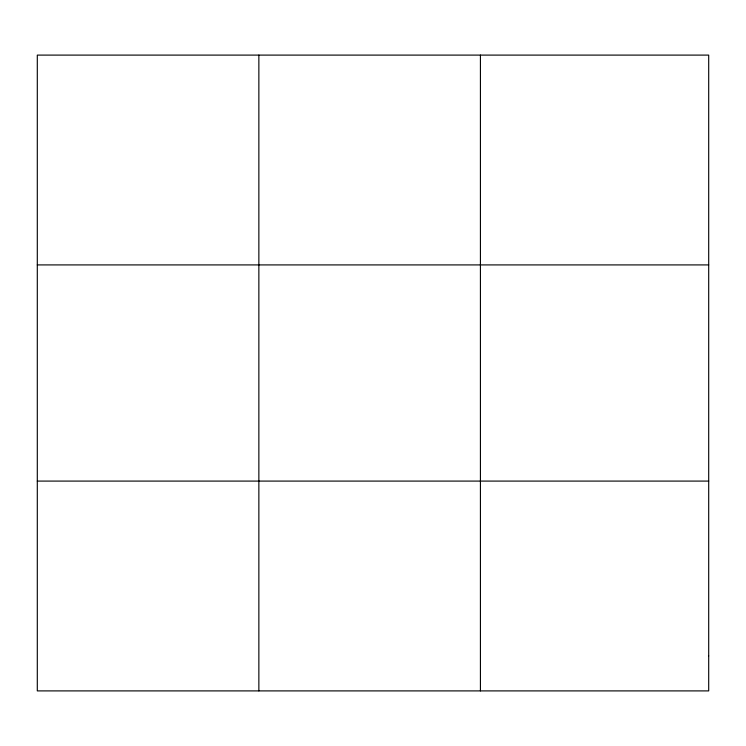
<?xml version="1.0" encoding="UTF-8"?>
<svg xmlns="http://www.w3.org/2000/svg" width="746" height="746" viewBox="0 0 746 746"><rect width="100%" height="100%" fill="white"/><g stroke="black" fill="none" stroke-linecap="round" stroke-linejoin="round"><path stroke-width="1.12" d="M258.862 690.899L258.862 55.101M480.424 690.899L480.424 55.101M37.3 264.914L708.7 264.914M37.3 481.086L708.7 481.086M708.7 655.93L708.7 690.899L37.3 690.899L37.3 55.101L708.7 55.101L708.7 655.93"/></g></svg>
